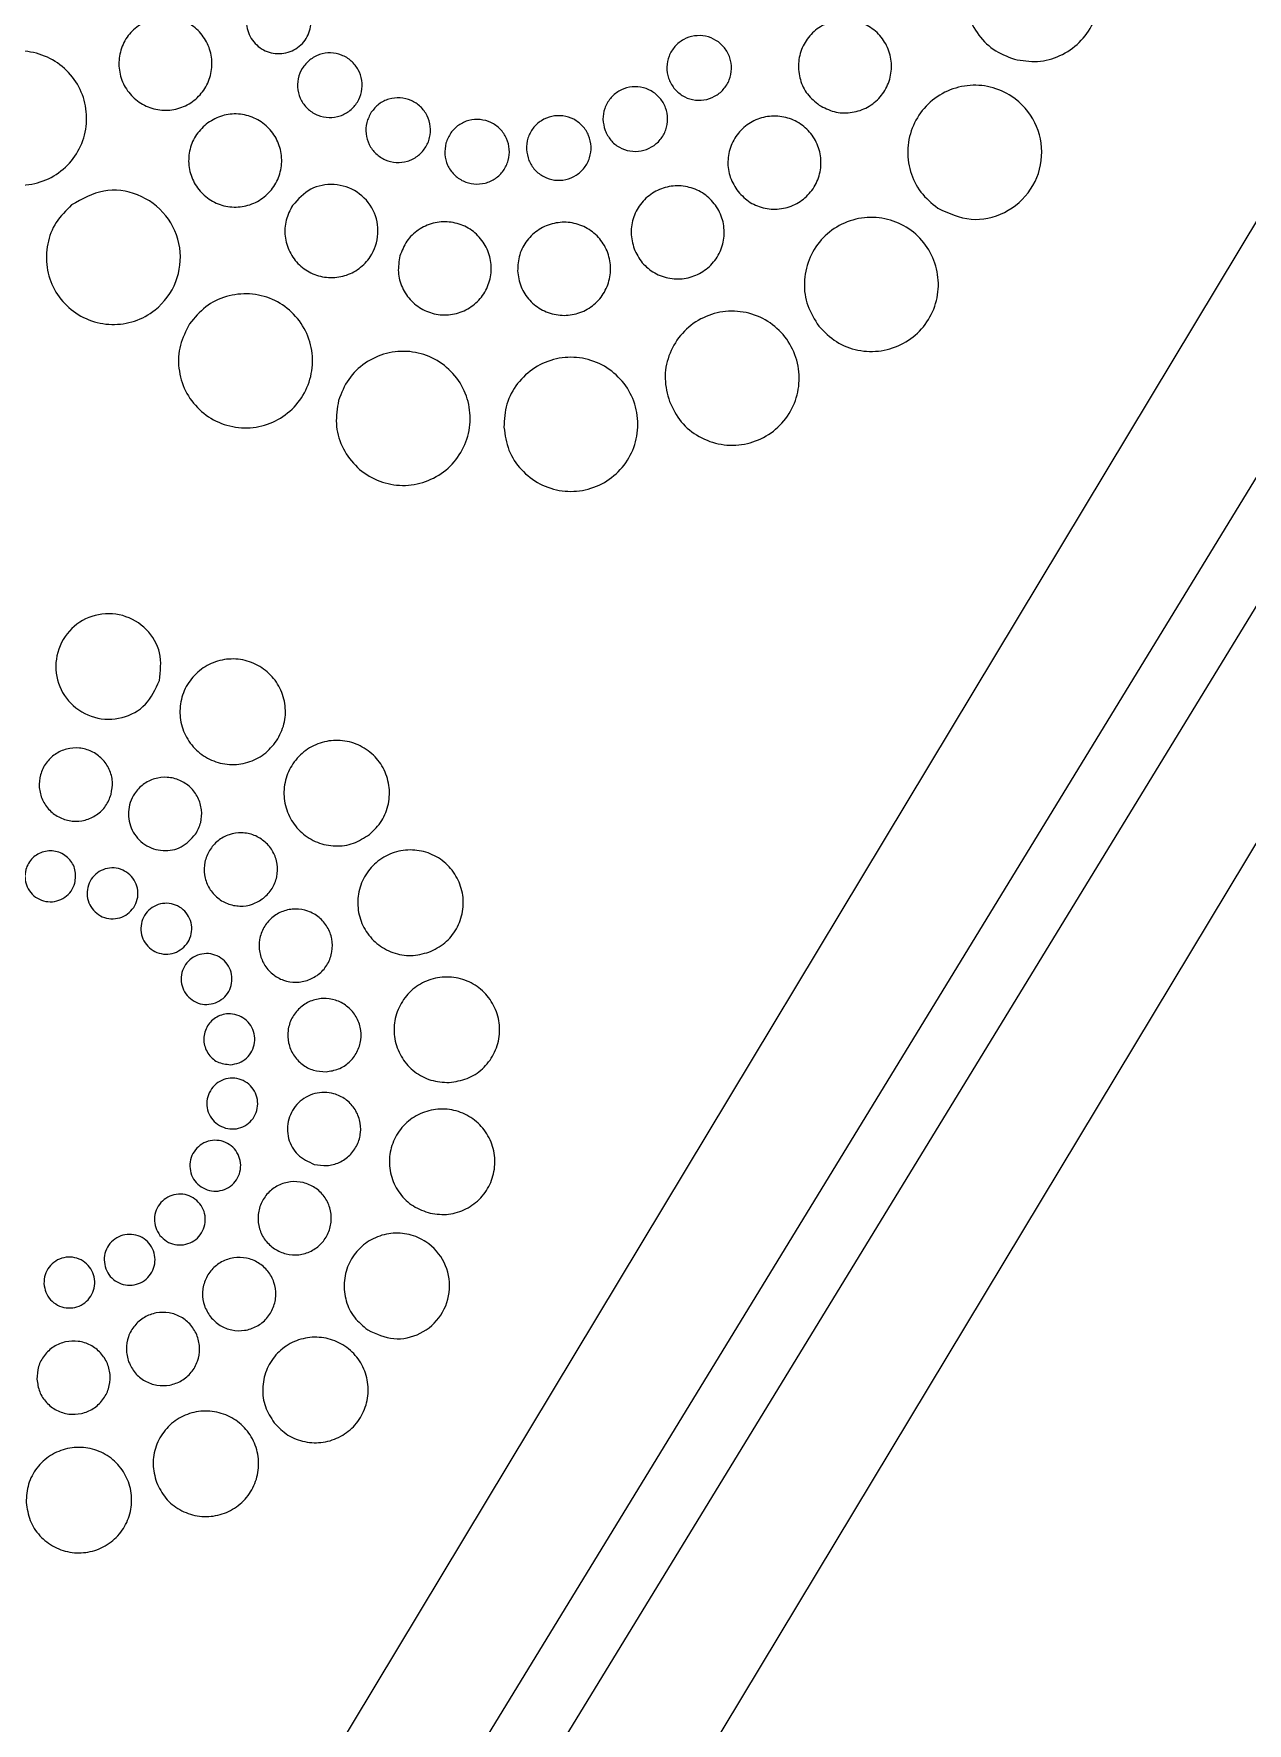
# Model space of a CAD drawing. Extents: x -494 to 784, y 11 to 1214.
# Drawn here: x 267.4 to 451.2, y 526.7 to 782.6 of the extents above; entities that cross this region are included whole.
import ezdxf

# ---------------------------------------------------------------- set-up
doc = ezdxf.new("R2010")
doc.units = 0
doc.layers.add('Layer_1', color=7, linetype='CONTINUOUS')

msp = doc.modelspace()

# ---------------------------------------------------------------- linework, layer by layer
at = {"layer": 'Layer_1', "color": 3}
for p, q in [((783.591218, 1209.841141), (315.452559, 432.331802)), ((7.729113, 15.183946), (475.867821, 792.693271))]:
    msp.add_line(p, q, dxfattribs=at)
at = {"layer": 'Layer_1', "color": 7}
for p, q in [((309.441664, 461.62117), (736.161772, 1159.948449)), ((309.220521, 778.64571), (309.220521, 778.64571)), ((415.955197, 778.755707), (415.955197, 778.755707)), ((364.381434, 774.38134), (364.381434, 774.38134)), ((318.538727, 770.709509), (318.538727, 770.709509)), ((386.407064, 771.792286), (386.407064, 771.792286)), ((293.542184, 768.925416), (293.542184, 768.925416)), ((353.954227, 767.971607), (353.954227, 767.971607)), ((329.853255, 766.041235), (329.853255, 766.041235)), ((342.056599, 765.097827), (342.056599, 765.097827)), ((481.878715, 763.403903), (55.158562, 65.076636)), ((374.101735, 758.702993), (374.101735, 758.702993)), ((273.161645, 756.675334), (273.161645, 756.675334)), ((306.631478, 756.620088), (306.631478, 756.620088)), ((404.355517, 756.194724), (404.355517, 756.194724)), ((358.353908, 750.056872), (358.353908, 750.056872)), ((322.882652, 748.961834), (322.882652, 748.961834)), ((340.704987, 746.700317), (340.704987, 746.700317)), ((291.033918, 738.671638), (291.033918, 738.671638)), ((386.351815, 738.322457), (386.351815, 738.322457)), ((313.594865, 727.071921), (313.594865, 727.071921)), ((363.706492, 726.888356), (363.706492, 726.888356)), ((338.636131, 723.011697), (338.636131, 723.011697)), ((286.454212, 684.650354), (286.454212, 684.650354)), ((304.215137, 675.518593), (304.215137, 675.518593)), ((279.142487, 667.417725), (279.142487, 667.417725)), ((291.936095, 661.388833), (291.936095, 661.388833)), ((318.284916, 661.345355), (318.284916, 661.345355)), ((273.654943, 653.972119), (273.654943, 653.972119)), ((282.562218, 650.29706), (282.562218, 650.29706)), ((302.24052, 651.701587), (302.24052, 651.701587)), ((289.897889, 644.049372), (289.897889, 644.049372)), ((327.286311, 643.518008), (327.286311, 643.518008)), ((309.047097, 639.304232), (309.047097, 639.304232)), ((294.943876, 635.840621), (294.943876, 635.840621)), ((297.206261, 626.47432), (297.206261, 626.47432)), ((311.68952, 625.410275), (311.68952, 625.410275)), ((330.338188, 623.781588), (330.338188, 623.781588)), ((296.463574, 616.867364), (296.463574, 616.867364)), ((309.909172, 611.379821), (309.909172, 611.379821)), ((292.788513, 607.960088), (292.788513, 607.960088)), ((327.141797, 604.068098), (327.141797, 604.068098)), ((286.540814, 600.624416), (286.540814, 600.624416)), ((303.880294, 598.586207), (303.880294, 598.586207)), ((278.332089, 595.578412), (278.332089, 595.578412)), ((268.965787, 593.316054), (268.965787, 593.316054)), ((294.193034, 588.281778), (294.193034, 588.281778)), ((318.010052, 586.307166), (318.010052, 586.307166)), ((281.795698, 581.475197), (281.795698, 581.475197)), ((267.901743, 578.832779), (267.901743, 578.832779)), ((303.8368, 572.237383), (303.8368, 572.237383)), ((286.009472, 563.23599), (286.009472, 563.23599))]:
    msp.add_line(p, q, dxfattribs=at)
for points, knots in [([(415.955197, 778.755707), (414.844145, 779.189617), (412.637942, 780.051227), (410.136548, 782.683435), (408.636572, 785.937822), (408.358442, 789.529856), (409.318782, 792.993295), (411.405706, 795.924627), (414.372461, 797.960137), (417.853376, 798.860542), (421.435088, 798.518778), (424.681367, 796.967282), (427.201565, 794.402892), (428.69648, 791.130253), (428.975877, 787.54279), (428.015537, 784.079351), (425.927346, 781.143448), (422.965652, 779.12619), (419.465933, 778.157966), (417.131052, 778.555505), (415.955197, 778.755707)], [0, 0, 0, 0, 3.541724, 7.032761, 10.574486, 14.11621, 17.607247, 21.148972, 24.690696, 28.181733, 31.723457, 35.265182, 38.756219, 42.297943, 45.839668, 49.330704, 52.872429, 56.414153, 59.90519, 63.446915, 63.446915, 63.446915, 63.446915]), ([(302.810813, 789.072917), (303.666098, 789.249114), (305.3513, 789.596281), (307.78685, 788.426651), (309.326686, 786.288705), (309.576744, 783.639977), (308.478679, 781.232798), (306.321218, 779.685116), (303.677612, 779.437523), (301.269548, 780.533646), (299.720365, 782.696589), (299.479655, 785.32032), (300.550233, 787.801006), (302.049763, 788.644713), (302.810813, 789.072917)], [0, 0, 0, 0, 2.559138, 5.042373, 7.601512, 10.16065, 12.643885, 15.203024, 17.762162, 20.245397, 22.804535, 25.363674, 27.846909, 30.406047, 30.406047, 30.406047, 30.406047]), ([(284.896071, 784.673233), (285.697394, 784.882969), (287.288573, 785.299439), (289.768326, 784.841648), (291.939428, 783.625544), (293.561898, 781.721004), (294.436083, 779.383188), (294.460136, 776.884466), (293.624225, 774.529898), (292.036118, 772.60318), (289.884347, 771.333191), (287.427235, 770.879769), (284.9646, 771.291783), (282.788891, 772.520207), (281.167575, 774.421661), (280.293389, 776.759477), (280.268182, 779.261285), (281.108701, 781.603532), (282.67969, 783.576028), (284.153736, 784.305745), (284.896071, 784.673233)], [0, 0, 0, 0, 2.459531, 4.883862, 7.343393, 9.802924, 12.227256, 14.686787, 17.146318, 19.570649, 22.03018, 24.489711, 26.914042, 29.373573, 31.833104, 34.257436, 36.716967, 39.176498, 41.600829, 44.06036, 44.06036, 44.06036, 44.06036]), ([(386.407064, 771.792286), (385.766378, 772.31729), (384.494175, 773.359786), (383.406974, 775.635031), (383.114681, 778.106297), (383.701822, 780.538363), (385.079322, 782.619728), (387.086692, 784.1079), (389.482914, 784.815613), (391.975127, 784.663304), (394.26735, 783.668966), (396.07843, 781.947635), (397.192605, 779.713146), (397.477638, 777.230911), (396.892315, 774.801592), (395.514815, 772.720227), (393.505626, 771.229309), (391.116664, 770.532564), (388.597478, 770.644117), (387.140702, 771.407728), (386.407064, 771.792286)], [0, 0, 0, 0, 2.459531, 4.883862, 7.343393, 9.802924, 12.227256, 14.686787, 17.146318, 19.570649, 22.03018, 24.489711, 26.914042, 29.373573, 31.833104, 34.257436, 36.716967, 39.176498, 41.600829, 44.06036, 44.06036, 44.06036, 44.06036]), ([(364.381434, 774.38134), (364.070953, 774.865571), (363.454433, 775.827102), (363.224641, 777.563109), (363.561917, 779.257996), (364.471607, 780.738271), (365.828035, 781.817316), (367.47317, 782.369416), (369.20764, 782.322612), (370.820953, 781.687201), (372.121485, 780.538585), (372.948234, 779.013073), (373.204587, 777.298195), (372.860163, 775.597621), (371.952263, 774.11877), (370.595835, 773.039725), (368.94891, 772.486201), (367.221588, 772.538692), (365.581714, 773.152973), (364.783445, 773.969922), (364.381434, 774.38134)], [0, 0, 0, 0, 1.708008, 3.391571, 5.099579, 6.807587, 8.49115, 10.199158, 11.907166, 13.590729, 15.298737, 17.006745, 18.690308, 20.398316, 22.106324, 23.789887, 25.497895, 27.205903, 28.889466, 30.597474, 30.597474, 30.597474, 30.597474]), ([(261.727543, 779.320645), (262.881449, 779.622665), (265.172747, 780.222382), (268.74359, 779.563163), (271.869977, 777.811973), (274.206333, 775.069436), (275.46516, 771.702981), (275.499797, 768.104821), (274.296084, 764.714244), (272.00921, 761.939771), (268.91066, 760.110986), (265.372419, 759.458058), (261.826225, 760.051358), (258.693204, 761.820289), (256.358509, 764.558383), (255.099682, 767.924837), (255.063384, 771.527441), (256.273731, 774.900276), (258.535955, 777.74067), (260.658581, 778.791462), (261.727543, 779.320645)], [0, 0, 0, 0, 3.541724, 7.032761, 10.574486, 14.11621, 17.607247, 21.148972, 24.690696, 28.181733, 31.723457, 35.265182, 38.756219, 42.297943, 45.839668, 49.330704, 52.872429, 56.414153, 59.90519, 63.446915, 63.446915, 63.446915, 63.446915]), ([(309.220521, 778.64571), (309.704752, 778.956191), (310.666283, 779.572711), (312.40229, 779.802502), (314.097178, 779.465227), (315.577453, 778.555537), (316.656497, 777.199108), (317.208597, 775.553974), (317.161793, 773.819503), (316.526383, 772.206191), (315.377767, 770.905659), (313.852254, 770.07891), (312.137376, 769.822557), (310.436802, 770.166981), (308.957952, 771.074881), (307.878907, 772.431309), (307.325383, 774.078234), (307.377873, 775.805556), (307.992155, 777.445429), (308.809103, 778.243698), (309.220521, 778.64571)], [0, 0, 0, 0, 1.708008, 3.391571, 5.099579, 6.807587, 8.49115, 10.199158, 11.907166, 13.590729, 15.298737, 17.006745, 18.690308, 20.398316, 22.106324, 23.789887, 25.497895, 27.205903, 28.889466, 30.597474, 30.597474, 30.597474, 30.597474]), ([(318.538727, 770.709509), (318.903314, 771.15443), (319.62727, 772.037905), (321.207301, 772.792905), (322.923458, 772.995886), (324.612393, 772.58815), (326.057785, 771.631553), (327.091238, 770.237545), (327.582705, 768.573502), (327.476935, 766.842798), (326.786423, 765.250977), (325.591054, 763.993282), (324.039325, 763.21955), (322.315551, 763.02161), (320.628524, 763.428085), (319.183131, 764.384682), (318.147771, 765.779952), (317.663921, 767.438953), (317.741388, 769.188389), (318.271674, 770.200039), (318.538727, 770.709509)], [0, 0, 0, 0, 1.708008, 3.391571, 5.099579, 6.807587, 8.49115, 10.199158, 11.907166, 13.590729, 15.298737, 17.006745, 18.690308, 20.398316, 22.106324, 23.789887, 25.497895, 27.205903, 28.889466, 30.597474, 30.597474, 30.597474, 30.597474]), ([(353.954227, 767.971607), (353.808578, 768.528082), (353.519362, 769.633067), (353.837273, 771.355118), (354.68179, 772.862828), (356.004387, 773.989543), (357.62787, 774.596616), (359.363094, 774.61332), (360.99821, 774.032826), (362.336209, 772.929973), (363.218146, 771.435688), (363.533023, 769.72936), (363.246902, 768.019197), (362.393829, 766.508288), (361.073375, 765.382374), (359.449892, 764.7753), (357.712525, 764.757796), (356.085964, 765.341489), (354.716176, 766.432454), (354.209428, 767.456097), (353.954227, 767.971607)], [0, 0, 0, 0, 1.708008, 3.391571, 5.099579, 6.807587, 8.49115, 10.199158, 11.907166, 13.590729, 15.298737, 17.006745, 18.690308, 20.398316, 22.106324, 23.789887, 25.497895, 27.205903, 28.889466, 30.597474, 30.597474, 30.597474, 30.597474]), ([(404.355517, 756.194724), (403.432929, 756.950731), (401.600956, 758.451926), (400.035387, 761.728278), (399.614484, 765.286904), (400.459972, 768.789069), (402.443555, 771.786271), (405.33423, 773.9291), (408.784562, 774.948721), (412.374187, 774.727498), (416.22221, 773.065026), (419.4664, 769.392178), (420.558462, 764.017225), (418.819279, 758.781883), (414.710847, 755.180241), (409.244528, 753.952668), (406.00146, 755.43991), (404.355517, 756.194724)], [0, 0, 0, 0, 3.541725, 7.032762, 10.574487, 14.116211, 17.607249, 21.148973, 24.690698, 28.181735, 31.72346, 37.030089, 42.179325, 47.485954, 52.792583, 57.941819, 63.248448, 63.248448, 63.248448, 63.248448]), ([(293.542184, 768.925416), (294.239476, 769.372509), (295.624081, 770.260297), (298.123931, 770.591198), (300.564568, 770.105521), (302.696164, 768.795567), (304.249988, 766.84231), (305.045012, 764.473317), (304.977614, 761.975679), (304.062623, 759.65251), (302.408616, 757.779744), (300.211878, 756.589225), (297.742454, 756.220077), (295.293628, 756.716047), (293.164083, 758.023423), (291.610259, 759.97668), (290.813184, 762.348251), (290.888771, 764.835595), (291.773336, 767.197012), (292.949741, 768.34652), (293.542184, 768.925416)], [0, 0, 0, 0, 2.459531, 4.883862, 7.343393, 9.802924, 12.227256, 14.686787, 17.146318, 19.570649, 22.03018, 24.489711, 26.914042, 29.373573, 31.833104, 34.257436, 36.716967, 39.176498, 41.600829, 44.06036, 44.06036, 44.06036, 44.06036]), ([(342.056599, 765.097827), (342.090038, 765.672074), (342.156437, 766.81235), (342.990931, 768.351878), (344.260022, 769.524825), (345.866061, 770.18769), (347.597681, 770.263367), (349.253139, 769.743039), (350.628844, 768.685678), (351.560557, 767.223339), (351.937569, 765.529655), (351.70975, 763.809539), (350.909164, 762.271493), (349.630947, 761.098147), (348.027194, 760.435382), (346.295573, 760.359705), (344.63783, 760.879933), (343.27125, 761.937693), (342.305631, 763.39855), (342.140007, 764.528686), (342.056599, 765.097827)], [0, 0, 0, 0, 1.708008, 3.391571, 5.099579, 6.807587, 8.49115, 10.199158, 11.907166, 13.590729, 15.298737, 17.006745, 18.690308, 20.398316, 22.106324, 23.789887, 25.497895, 27.205903, 28.889466, 30.597474, 30.597474, 30.597474, 30.597474]), ([(374.101735, 758.702993), (373.654642, 759.400285), (372.766854, 760.78489), (372.435953, 763.28474), (372.92163, 765.725377), (374.231584, 767.856973), (376.184841, 769.410798), (378.553834, 770.205821), (381.051472, 770.138424), (383.374641, 769.223433), (385.247407, 767.569425), (386.437926, 765.372688), (386.807074, 762.903264), (386.311104, 760.454437), (385.003728, 758.324893), (383.050471, 756.771068), (380.678899, 755.973994), (378.191556, 756.04958), (375.830139, 756.934145), (374.680631, 758.110551), (374.101735, 758.702993)], [0, 0, 0, 0, 2.459531, 4.883862, 7.343393, 9.802924, 12.227256, 14.686787, 17.146318, 19.570649, 22.03018, 24.489711, 26.914042, 29.373573, 31.833104, 34.257436, 36.716967, 39.176498, 41.600829, 44.06036, 44.06036, 44.06036, 44.06036]), ([(329.853255, 766.041235), (330.062509, 766.577043), (330.478023, 767.640992), (331.747414, 768.847297), (333.316852, 769.570665), (335.049122, 769.704794), (336.719376, 769.241667), (338.13302, 768.235241), (339.114651, 766.804514), (339.548875, 765.125832), (339.384058, 763.39854), (338.635844, 761.833012), (337.399159, 760.617638), (335.820918, 759.896711), (334.090853, 759.761971), (332.420599, 760.225098), (331.00475, 761.232135), (330.031921, 762.660421), (329.564992, 764.348171), (329.756707, 765.474175), (329.853255, 766.041235)], [0, 0, 0, 0, 1.708008, 3.391571, 5.099579, 6.807587, 8.49115, 10.199158, 11.907166, 13.590729, 15.298737, 17.006745, 18.690308, 20.398316, 22.106324, 23.789887, 25.497895, 27.205903, 28.889466, 30.597474, 30.597474, 30.597474, 30.597474]), ([(273.161645, 756.675334), (274.735463, 757.570862), (277.836421, 759.335357), (283.388991, 758.589342), (287.795963, 755.35985), (289.985244, 750.296193), (289.366253, 744.846463), (286.45485, 740.904597), (282.766531, 738.912764), (279.209892, 738.379229), (275.683763, 739.093957), (272.617171, 740.976435), (270.379676, 743.789163), (269.231885, 747.204215), (269.340731, 750.785993), (270.614504, 754.186432), (272.308528, 755.841723), (273.161645, 756.675334)], [0, 0, 0, 0, 5.306629, 10.455864, 15.762493, 21.069121, 26.218357, 31.524986, 35.06671, 38.557747, 42.099471, 45.641196, 49.132233, 52.673957, 56.215682, 59.706718, 63.248443, 63.248443, 63.248443, 63.248443]), ([(306.631478, 756.620088), (307.47874, 757.549278), (309.148133, 759.3801), (312.975453, 760.078945), (316.579097, 758.891722), (319.111656, 756.017209), (319.872326, 752.28507), (318.795378, 749.056868), (316.786844, 746.949855), (314.552334, 745.834241), (312.070104, 745.549597), (309.640784, 746.134815), (307.55942, 747.512342), (306.068501, 749.521524), (305.371757, 751.910488), (305.48331, 754.429674), (306.246921, 755.88645), (306.631478, 756.620088)], [0, 0, 0, 0, 3.685159, 7.261017, 10.946176, 14.631335, 18.207193, 21.892352, 24.351883, 26.776215, 29.235746, 31.695277, 34.119608, 36.579139, 39.03867, 41.463001, 43.922532, 43.922532, 43.922532, 43.922532]), ([(358.353908, 750.056872), (358.144172, 750.858196), (357.727702, 752.449375), (358.185494, 754.929128), (359.401598, 757.100229), (361.306137, 758.722699), (363.643953, 759.596885), (366.142676, 759.620938), (368.497243, 758.785026), (370.423961, 757.19692), (371.693951, 755.045149), (372.147372, 752.588036), (371.735359, 750.125401), (370.506934, 747.949693), (368.60548, 746.328377), (366.267664, 745.454191), (363.765856, 745.428984), (361.423609, 746.269503), (359.451114, 747.840492), (358.721397, 749.314538), (358.353908, 750.056872)], [0, 0, 0, 0, 2.459531, 4.883862, 7.343393, 9.802924, 12.227256, 14.686787, 17.146318, 19.570649, 22.03018, 24.489711, 26.914042, 29.373573, 31.833104, 34.257436, 36.716967, 39.176498, 41.600829, 44.06036, 44.06036, 44.06036, 44.06036]), ([(386.351815, 738.322457), (385.708001, 739.326557), (384.429586, 741.320388), (383.95309, 744.920172), (384.652464, 748.43469), (386.538798, 751.504187), (389.351487, 753.741694), (392.762838, 754.886528), (396.359436, 754.789476), (399.7048, 753.471889), (402.401582, 751.090118), (404.11593, 747.926816), (404.647502, 744.370846), (403.933305, 740.844536), (402.050684, 737.777992), (399.237995, 735.540485), (395.822932, 734.392698), (392.241157, 734.501542), (388.840717, 735.775316), (387.185426, 737.46934), (386.351815, 738.322457)], [0, 0, 0, 0, 3.541724, 7.032761, 10.574486, 14.11621, 17.607247, 21.148972, 24.690696, 28.181733, 31.723457, 35.265182, 38.756219, 42.297943, 45.839668, 49.330704, 52.872429, 56.414153, 59.90519, 63.446915, 63.446915, 63.446915, 63.446915]), ([(322.882652, 748.961834), (323.183978, 749.733398), (323.782319, 751.265484), (325.610241, 753.002563), (327.870232, 754.044213), (330.364701, 754.237359), (332.769867, 753.570456), (334.805514, 752.121203), (336.219062, 750.060956), (336.844344, 747.643655), (336.607008, 745.156354), (335.52958, 742.901994), (333.748753, 741.151856), (331.476087, 740.11372), (328.984793, 739.919695), (326.579627, 740.586597), (324.540805, 742.036731), (323.139932, 744.093463), (322.467554, 746.523823), (322.743623, 748.145268), (322.882652, 748.961834)], [0, 0, 0, 0, 2.459531, 4.883862, 7.343393, 9.802924, 12.227256, 14.686787, 17.146318, 19.570649, 22.03018, 24.489711, 26.914042, 29.373573, 31.833104, 34.257436, 36.716967, 39.176498, 41.600829, 44.06036, 44.06036, 44.06036, 44.06036]), ([(340.704987, 746.700317), (340.753139, 747.527233), (340.848754, 749.169231), (342.050425, 751.38615), (343.877916, 753.075194), (346.190611, 754.029719), (348.684145, 754.138694), (351.068004, 753.389422), (353.04902, 751.866822), (354.390685, 749.761054), (354.933583, 747.32215), (354.605524, 744.845182), (353.452679, 742.630396), (351.612047, 740.940778), (349.302643, 739.986397), (346.80911, 739.877422), (344.421959, 740.62655), (342.454085, 742.149725), (341.063592, 744.253359), (340.825095, 745.880755), (340.704987, 746.700317)], [0, 0, 0, 0, 2.459531, 4.883862, 7.343393, 9.802924, 12.227256, 14.686787, 17.146318, 19.570649, 22.03018, 24.489711, 26.914042, 29.373573, 31.833104, 34.257436, 36.716967, 39.176498, 41.600829, 44.06036, 44.06036, 44.06036, 44.06036]), ([(291.033918, 738.671638), (291.789925, 739.594226), (293.291119, 741.426198), (296.567472, 742.991768), (300.126096, 743.412669), (303.628271, 742.567186), (306.625436, 740.583587), (308.768403, 737.692973), (309.787511, 734.242414), (309.568185, 730.653626), (308.136338, 727.352826), (305.657622, 724.74487), (302.439958, 723.140459), (298.865539, 722.730011), (295.36732, 723.572876), (292.370155, 725.556475), (290.223231, 728.449708), (289.219919, 731.889813), (289.380556, 735.517442), (290.480156, 737.615199), (291.033918, 738.671638)], [0, 0, 0, 0, 3.541725, 7.032762, 10.574487, 14.116211, 17.607249, 21.148973, 24.690698, 28.181735, 31.72346, 35.265185, 38.756222, 42.297947, 45.839672, 49.330709, 52.872433, 56.414158, 59.905195, 63.44692, 63.44692, 63.44692, 63.44692]), ([(363.706492, 726.888356), (363.404472, 728.042262), (362.804755, 730.333559), (363.463975, 733.904403), (365.215165, 737.030789), (367.957701, 739.367146), (371.324156, 740.625973), (374.922316, 740.660609), (378.312893, 739.456897), (381.087367, 737.170023), (382.916152, 734.071473), (383.569079, 730.533231), (382.975779, 726.987037), (381.206848, 723.854017), (378.468755, 721.519322), (375.1023, 720.260495), (371.499697, 720.224197), (368.126861, 721.434543), (365.286468, 723.696768), (364.235675, 725.819393), (363.706492, 726.888356)], [0, 0, 0, 0, 3.541724, 7.032761, 10.574486, 14.11621, 17.607247, 21.148972, 24.690696, 28.181733, 31.723457, 35.265182, 38.756219, 42.297943, 45.839668, 49.330704, 52.872429, 56.414153, 59.90519, 63.446915, 63.446915, 63.446915, 63.446915]), ([(313.594865, 727.071921), (314.028775, 728.182973), (314.890385, 730.389177), (317.522594, 732.89057), (320.77698, 734.390547), (324.369015, 734.668676), (327.832454, 733.708336), (330.763785, 731.621412), (332.799295, 728.654657), (333.699701, 725.173743), (333.357937, 721.59203), (331.80644, 718.345752), (329.24205, 715.825553), (325.969411, 714.330638), (322.381948, 714.051241), (318.918509, 715.011581), (315.982606, 717.099773), (313.965349, 720.061467), (312.997124, 723.561186), (313.394663, 725.896067), (313.594865, 727.071921)], [0, 0, 0, 0, 3.541724, 7.032761, 10.574486, 14.11621, 17.607247, 21.148972, 24.690696, 28.181733, 31.723457, 35.265182, 38.756219, 42.297943, 45.839668, 49.330704, 52.872429, 56.414153, 59.90519, 63.446915, 63.446915, 63.446915, 63.446915]), ([(338.636131, 723.011697), (338.70547, 724.202456), (338.843155, 726.566933), (340.573561, 729.759297), (343.205148, 732.19152), (346.53543, 733.566037), (350.126118, 733.722961), (353.558875, 732.644009), (356.411538, 730.451465), (358.343537, 727.419159), (359.12531, 723.907136), (358.652904, 720.340303), (356.992808, 717.151011), (354.342298, 714.717962), (351.016755, 713.343652), (347.426068, 713.186728), (343.988571, 714.265472), (341.154831, 716.458844), (339.152522, 719.488077), (338.809086, 721.831527), (338.636131, 723.011697)], [0, 0, 0, 0, 3.541725, 7.032762, 10.574487, 14.116211, 17.607249, 21.148973, 24.690698, 28.181735, 31.72346, 35.265185, 38.756222, 42.297947, 45.839672, 49.330709, 52.872433, 56.414158, 59.905195, 63.44692, 63.44692, 63.44692, 63.44692]), ([(286.454212, 684.650354), (285.86625, 683.351752), (284.707764, 680.793065), (280.826139, 678.698813), (276.525149, 678.716606), (272.787152, 680.927858), (270.661701, 684.687748), (270.687857, 689.022038), (272.897448, 692.750906), (276.655622, 694.879388), (280.998593, 694.849955), (284.694609, 692.650344), (286.943511, 688.856223), (286.61894, 686.066309), (286.454212, 684.650354)], [0, 0, 0, 0, 4.177596, 8.231285, 12.408881, 16.586477, 20.640167, 24.817762, 28.995358, 33.049048, 37.226644, 41.404239, 45.457929, 49.635525, 49.635525, 49.635525, 49.635525]), ([(304.215137, 675.518593), (303.619978, 674.792294), (302.438176, 673.35009), (299.858897, 672.11761), (297.057402, 671.786259), (294.300346, 672.451858), (291.940855, 674.013429), (290.253823, 676.289039), (289.45154, 679.005461), (289.624202, 681.830701), (290.75141, 684.429227), (292.702758, 686.482317), (295.235835, 687.745375), (298.049764, 688.068496), (300.803706, 687.404958), (303.163198, 685.843387), (304.853343, 683.565716), (305.643192, 680.857524), (305.516732, 678.001706), (304.651082, 676.350265), (304.215137, 675.518593)], [0, 0, 0, 0, 2.788191, 5.536479, 8.32467, 11.112861, 13.861149, 16.64934, 19.437531, 22.185819, 24.97401, 27.762201, 30.510489, 33.29868, 36.086871, 38.835159, 41.62335, 44.411541, 47.159829, 49.94802, 49.94802, 49.94802, 49.94802]), ([(318.284916, 661.345355), (317.494447, 660.838518), (315.924821, 659.832097), (313.090924, 659.456979), (310.324151, 660.007555), (307.907717, 661.492554), (306.146259, 663.706819), (305.244999, 666.392374), (305.321402, 669.223764), (306.358661, 671.857371), (308.233688, 673.980389), (310.723969, 675.329994), (313.523375, 675.74847), (316.299431, 675.186225), (318.71354, 673.704149), (320.474998, 671.489884), (321.378583, 668.801406), (321.292897, 665.981686), (320.29013, 663.30472), (318.956525, 662.001607), (318.284916, 661.345355)], [0, 0, 0, 0, 2.788191, 5.536478, 8.324669, 11.11286, 13.861148, 16.649338, 19.437529, 22.185817, 24.974008, 27.762199, 30.510486, 33.298677, 36.086868, 38.835155, 41.623346, 44.411537, 47.159825, 49.948015, 49.948015, 49.948015, 49.948015]), ([(279.142487, 667.417725), (278.905271, 666.810318), (278.434233, 665.604197), (276.995217, 664.236697), (275.216059, 663.416667), (273.252311, 663.264615), (271.358866, 663.789628), (269.756321, 664.93054), (268.643517, 666.55245), (268.15127, 668.45545), (268.338111, 670.413555), (269.186306, 672.188279), (270.588246, 673.56606), (272.377382, 674.383323), (274.338631, 674.536068), (276.232077, 674.011055), (277.837121, 672.86945), (278.939946, 671.250306), (279.469269, 669.337027), (279.251937, 668.060559), (279.142487, 667.417725)], [0, 0, 0, 0, 1.936244, 3.844777, 5.781021, 7.717264, 9.625798, 11.562041, 13.498285, 15.406818, 17.343062, 19.279306, 21.187839, 23.124083, 25.060326, 26.968859, 28.905103, 30.841347, 32.74988, 34.686124, 34.686124, 34.686124, 34.686124]), ([(291.936095, 661.388833), (291.269096, 660.657336), (289.954881, 659.216038), (286.941858, 658.665879), (284.104921, 659.600509), (282.111187, 661.863444), (281.512356, 664.801538), (282.360174, 667.34291), (283.941375, 669.001637), (285.700473, 669.879895), (287.654586, 670.103978), (289.567046, 669.64327), (291.205582, 668.558824), (292.379294, 666.977114), (292.9278, 665.096423), (292.839981, 663.113217), (292.238835, 661.966383), (291.936095, 661.388833)], [0, 0, 0, 0, 2.901108, 5.716171, 8.617279, 11.518387, 14.33345, 17.234558, 19.170802, 21.079335, 23.015579, 24.951822, 26.860356, 28.796599, 30.732843, 32.641376, 34.57762, 34.57762, 34.57762, 34.57762]), ([(302.24052, 651.701587), (301.691583, 651.349616), (300.601565, 650.650713), (298.633581, 650.390215), (296.712211, 650.772559), (295.034131, 651.803809), (293.810896, 653.341493), (293.185021, 655.206461), (293.238079, 657.172704), (293.958398, 659.001599), (295.2605, 660.475917), (296.989862, 661.413143), (298.933894, 661.703751), (300.861711, 661.313303), (302.538176, 660.284083), (303.76141, 658.746399), (304.3889, 656.879401), (304.329395, 654.921261), (303.63303, 653.062257), (302.706915, 652.157317), (302.24052, 651.701587)], [0, 0, 0, 0, 1.936244, 3.844777, 5.781021, 7.717264, 9.625798, 11.562041, 13.498285, 15.406818, 17.343062, 19.279306, 21.187839, 23.124083, 25.060326, 26.968859, 28.905103, 30.841347, 32.74988, 34.686124, 34.686124, 34.686124, 34.686124]), ([(273.654943, 653.972119), (273.490209, 653.550309), (273.163099, 652.712725), (272.163783, 651.763072), (270.928256, 651.193607), (269.564545, 651.088018), (268.249641, 651.4526), (267.136805, 652.244938), (266.363866, 653.371123), (266.022614, 654.693175), (266.171437, 656.277611), (267.116983, 657.879876), (268.929588, 658.904764), (271.023941, 658.891001), (272.806372, 657.830116), (273.890908, 656.000419), (273.734383, 654.65497), (273.654943, 653.972119)], [0, 0, 0, 0, 1.344614, 2.669984, 4.014598, 5.359212, 6.684582, 8.029196, 9.37381, 10.69918, 12.043794, 14.058452, 16.013357, 18.028016, 20.042674, 21.997579, 24.012237, 24.012237, 24.012237, 24.012237]), ([(327.286311, 643.518008), (326.377909, 643.280245), (324.574105, 642.808124), (321.762991, 643.327088), (319.301771, 644.705697), (317.462495, 646.864735), (316.471495, 649.514946), (316.444228, 652.347565), (317.39184, 655.016767), (319.192161, 657.200946), (321.631467, 658.64064), (324.416916, 659.154652), (327.208625, 658.687582), (329.675067, 657.295006), (331.513035, 655.139467), (332.504035, 652.489255), (332.53261, 649.653138), (331.579776, 646.997904), (329.79886, 644.761829), (328.127842, 643.934602), (327.286311, 643.518008)], [0, 0, 0, 0, 2.788191, 5.536478, 8.324669, 11.11286, 13.861148, 16.649338, 19.437529, 22.185817, 24.974008, 27.762199, 30.510486, 33.298677, 36.086868, 38.835155, 41.623346, 44.411537, 47.159825, 49.948015, 49.948015, 49.948015, 49.948015]), ([(282.562218, 650.29706), (282.275201, 649.9468), (281.705273, 649.251293), (280.461408, 648.656926), (279.110378, 648.497131), (277.78078, 648.818118), (276.642908, 649.57119), (275.829331, 650.66861), (275.442428, 651.978613), (275.525695, 653.341094), (276.069294, 654.594241), (277.010338, 655.58435), (278.231922, 656.193464), (279.588948, 656.34929), (280.917045, 656.029297), (282.054917, 655.276224), (282.869995, 654.17781), (283.250902, 652.871776), (283.189917, 651.494549), (282.772454, 650.698137), (282.562218, 650.29706)], [0, 0, 0, 0, 1.344614, 2.669984, 4.014598, 5.359212, 6.684582, 8.029196, 9.37381, 10.69918, 12.043794, 13.388408, 14.713778, 16.058392, 17.403005, 18.728376, 20.07299, 21.417603, 22.742974, 24.087588, 24.087588, 24.087588, 24.087588]), ([(289.897889, 644.049372), (289.516683, 643.804948), (288.759726, 643.319599), (287.39307, 643.138697), (286.058785, 643.404214), (284.893452, 644.12036), (284.043984, 645.188196), (283.609348, 646.483313), (283.646194, 647.84876), (284.146415, 649.118825), (285.050653, 650.142657), (286.251599, 650.793509), (287.601621, 650.99532), (288.940383, 650.724175), (290.104595, 650.009439), (290.954063, 648.941603), (291.38982, 647.645076), (291.348497, 646.285258), (290.86491, 644.994282), (290.221774, 644.365852), (289.897889, 644.049372)], [0, 0, 0, 0, 1.344614, 2.669984, 4.014598, 5.359212, 6.684582, 8.029196, 9.37381, 10.69918, 12.043794, 13.388408, 14.713778, 16.058392, 17.403005, 18.728376, 20.07299, 21.417603, 22.742974, 24.087588, 24.087588, 24.087588, 24.087588]), ([(309.047097, 639.304232), (308.416262, 639.13912), (307.163621, 638.811257), (305.211458, 639.17165), (303.502277, 640.129017), (302.225002, 641.628348), (301.536808, 643.468773), (301.517872, 645.43587), (302.175936, 647.289482), (303.426159, 648.806273), (305.120122, 649.806061), (307.054461, 650.163014), (308.993148, 649.838659), (310.705956, 648.871593), (311.982322, 647.374691), (312.670517, 645.534266), (312.690361, 643.56474), (312.02867, 641.720827), (310.791923, 640.167998), (309.631493, 639.593534), (309.047097, 639.304232)], [0, 0, 0, 0, 1.936244, 3.844777, 5.781021, 7.717264, 9.625798, 11.562041, 13.498285, 15.406818, 17.343062, 19.279306, 21.187839, 23.124083, 25.060326, 26.968859, 28.905103, 30.841347, 32.74988, 34.686124, 34.686124, 34.686124, 34.686124]), ([(294.943876, 635.840621), (294.505796, 635.72596), (293.635906, 635.498277), (292.280237, 635.74855), (291.093307, 636.413388), (290.20631, 637.454591), (289.728397, 638.732664), (289.715247, 640.098703), (290.172236, 641.385934), (291.040447, 642.439261), (292.21681, 643.133558), (293.560101, 643.381442), (294.906412, 643.156196), (296.095861, 642.484622), (296.982227, 641.445106), (297.46014, 640.167034), (297.47392, 638.799307), (297.014413, 637.518812), (296.155561, 636.440458), (295.349707, 636.041525), (294.943876, 635.840621)], [0, 0, 0, 0, 1.344614, 2.669984, 4.014598, 5.359212, 6.684582, 8.029196, 9.37381, 10.69918, 12.043794, 13.388408, 14.713778, 16.058392, 17.403005, 18.728376, 20.07299, 21.417603, 22.742974, 24.087588, 24.087588, 24.087588, 24.087588]), ([(330.338188, 623.781588), (329.400773, 623.836174), (327.53936, 623.944565), (325.0262, 625.306812), (323.111454, 627.378506), (322.029378, 630.00024), (321.905841, 632.826977), (322.755236, 635.529384), (324.481297, 637.775118), (326.868453, 639.296066), (329.633261, 639.91151), (332.441219, 639.539613), (334.95196, 638.232718), (336.867357, 636.146127), (337.94927, 633.528124), (338.072807, 630.701387), (337.223575, 627.995248), (335.496863, 625.764412), (333.112126, 624.188112), (331.267266, 623.917745), (330.338188, 623.781588)], [0, 0, 0, 0, 2.788191, 5.536479, 8.32467, 11.112861, 13.861149, 16.64934, 19.437531, 22.185819, 24.97401, 27.762201, 30.510489, 33.29868, 36.086871, 38.835159, 41.62335, 44.411541, 47.159829, 49.94802, 49.94802, 49.94802, 49.94802]), ([(311.68952, 625.410275), (311.038538, 625.448182), (309.74589, 625.523454), (308.00064, 626.469459), (306.670956, 627.908135), (305.919514, 629.728784), (305.833725, 631.691795), (306.423582, 633.568467), (307.622236, 635.128004), (309.279983, 636.184218), (311.199988, 636.61161), (313.149959, 636.353348), (314.893529, 635.445782), (316.223666, 633.996761), (316.974994, 632.178703), (317.060784, 630.215691), (316.471039, 628.336428), (315.271934, 626.787237), (313.615867, 625.692584), (312.334714, 625.504829), (311.68952, 625.410275)], [0, 0, 0, 0, 1.936244, 3.844777, 5.781021, 7.717264, 9.625798, 11.562041, 13.498285, 15.406818, 17.343062, 19.279306, 21.187839, 23.124083, 25.060326, 26.968859, 28.905103, 30.841347, 32.74988, 34.686124, 34.686124, 34.686124, 34.686124]), ([(297.206261, 626.47432), (296.523035, 626.550466), (295.176847, 626.7005), (293.637889, 628.168702), (293.004988, 630.144044), (293.462533, 632.187853), (294.868772, 633.72357), (296.642625, 634.2846), (298.219948, 634.07332), (299.431404, 633.443519), (300.354936, 632.437132), (300.876739, 631.174624), (300.936303, 629.811413), (300.526761, 628.506372), (299.694048, 627.430543), (298.544002, 626.670368), (297.654312, 626.539983), (297.206261, 626.47432)], [0, 0, 0, 0, 2.014659, 3.969563, 5.984222, 7.998881, 9.953785, 11.968444, 13.313058, 14.638428, 15.983042, 17.327656, 18.653026, 19.99764, 21.342254, 22.667624, 24.012238, 24.012238, 24.012238, 24.012238]), ([(296.463574, 616.867364), (296.041763, 617.032097), (295.204179, 617.359207), (294.254526, 618.358524), (293.685061, 619.59405), (293.57947, 620.957764), (293.944062, 622.272657), (294.736362, 623.385535), (295.862689, 624.158315), (297.184216, 624.500154), (298.544011, 624.370403), (299.776459, 623.781378), (300.733251, 622.807809), (301.300795, 621.565353), (301.406868, 620.203375), (301.042275, 618.888482), (300.249494, 617.773868), (299.125089, 617.008017), (297.796422, 616.640432), (296.909986, 616.791357), (296.463574, 616.867364)], [0, 0, 0, 0, 1.344614, 2.669984, 4.014598, 5.359212, 6.684582, 8.029196, 9.37381, 10.69918, 12.043794, 13.388408, 14.713778, 16.058392, 17.403005, 18.728376, 20.07299, 21.417603, 22.742974, 24.087588, 24.087588, 24.087588, 24.087588]), ([(309.909172, 611.379821), (309.007363, 611.78813), (307.230493, 612.592637), (305.776185, 615.288184), (305.788409, 618.275088), (307.32449, 620.870527), (309.933734, 622.347969), (312.612714, 622.326974), (314.678875, 621.335738), (316.057738, 619.934133), (316.874708, 618.144907), (317.027532, 616.183682), (316.502498, 614.29023), (315.360899, 612.685188), (313.741754, 611.582362), (311.828474, 611.053039), (310.552006, 611.270371), (309.909172, 611.379821)], [0, 0, 0, 0, 2.901108, 5.716171, 8.617279, 11.518387, 14.33345, 17.234558, 19.170802, 21.079335, 23.015579, 24.951822, 26.860356, 28.796599, 30.732843, 32.641376, 34.57762, 34.57762, 34.57762, 34.57762]), ([(327.141797, 604.068098), (326.267131, 604.409689), (324.530317, 605.087984), (322.561117, 607.160167), (321.380275, 609.722153), (321.16132, 612.54995), (321.917339, 615.276512), (323.560251, 617.584176), (325.895802, 619.186613), (328.636121, 619.895449), (331.455792, 619.626399), (334.011396, 618.404997), (335.995399, 616.386204), (337.172258, 613.809848), (337.392211, 610.98565), (336.636192, 608.259088), (334.992282, 605.947825), (332.660715, 604.359757), (329.905592, 603.597531), (328.067478, 603.91049), (327.141797, 604.068098)], [0, 0, 0, 0, 2.788191, 5.536478, 8.324669, 11.11286, 13.861148, 16.649338, 19.437529, 22.185817, 24.974008, 27.762199, 30.510486, 33.298677, 36.086868, 38.835155, 41.623346, 44.411537, 47.159825, 49.948015, 49.948015, 49.948015, 49.948015]), ([(292.788513, 607.960088), (292.438253, 608.247106), (291.742746, 608.817033), (291.148379, 610.060899), (290.988584, 611.411928), (291.309571, 612.741527), (292.062643, 613.879399), (293.160063, 614.692975), (294.470066, 615.079879), (295.832547, 614.996612), (297.085694, 614.453012), (298.075803, 613.511969), (298.684917, 612.290385), (298.840743, 610.933358), (298.52075, 609.605262), (297.767677, 608.46739), (296.669263, 607.652311), (295.363229, 607.271404), (293.986002, 607.33239), (293.18959, 607.749853), (292.788513, 607.960088)], [0, 0, 0, 0, 1.344614, 2.669984, 4.014598, 5.359212, 6.684582, 8.029196, 9.37381, 10.69918, 12.043794, 13.388408, 14.713778, 16.058392, 17.403005, 18.728376, 20.07299, 21.417603, 22.742974, 24.087588, 24.087588, 24.087588, 24.087588]), ([(286.540814, 600.624416), (286.29639, 601.005623), (285.811041, 601.762579), (285.630139, 603.129236), (285.895656, 604.46352), (286.611801, 605.628853), (287.679638, 606.478322), (288.974755, 606.912957), (290.340201, 606.876111), (291.610267, 606.37589), (292.634099, 605.471652), (293.28495, 604.270706), (293.486762, 602.920684), (293.215617, 601.581923), (292.500881, 600.417711), (291.433045, 599.568242), (290.136518, 599.132486), (288.776699, 599.173808), (287.485724, 599.657396), (286.857293, 600.300531), (286.540814, 600.624416)], [0, 0, 0, 0, 1.344614, 2.669984, 4.014598, 5.359212, 6.684582, 8.029196, 9.37381, 10.69918, 12.043794, 13.388408, 14.713778, 16.058392, 17.403005, 18.728376, 20.07299, 21.417603, 22.742974, 24.087588, 24.087588, 24.087588, 24.087588]), ([(303.880294, 598.586207), (303.375919, 598.999512), (302.374389, 599.820207), (301.5185, 601.611374), (301.288395, 603.556856), (301.750616, 605.471478), (302.83504, 607.110014), (304.415325, 608.281563), (306.301729, 608.838705), (308.263702, 608.7188), (310.068233, 607.936017), (311.49399, 606.580914), (312.371114, 604.821833), (312.595504, 602.867715), (312.134714, 600.955256), (311.050289, 599.31672), (309.468573, 598.143008), (307.587884, 597.594502), (305.604677, 597.682321), (304.457843, 598.283467), (303.880294, 598.586207)], [0, 0, 0, 0, 1.936244, 3.844777, 5.781021, 7.717264, 9.625798, 11.562041, 13.498285, 15.406818, 17.343062, 19.279306, 21.187839, 23.124083, 25.060326, 26.968859, 28.905103, 30.841347, 32.74988, 34.686124, 34.686124, 34.686124, 34.686124]), ([(278.332089, 595.578412), (278.217427, 596.016491), (277.989745, 596.886381), (278.240017, 598.24205), (278.904856, 599.428981), (279.946058, 600.315978), (281.224131, 600.793891), (282.59017, 600.80704), (283.877401, 600.350052), (284.930729, 599.481841), (285.625026, 598.305478), (285.872909, 596.962187), (285.647664, 595.615876), (284.97609, 594.426427), (283.936574, 593.540061), (282.658501, 593.062148), (281.290775, 593.048367), (280.01028, 593.507875), (278.931926, 594.366727), (278.532993, 595.172581), (278.332089, 595.578412)], [0, 0, 0, 0, 1.344614, 2.669984, 4.014598, 5.359212, 6.684582, 8.029196, 9.37381, 10.69918, 12.043794, 13.388408, 14.713778, 16.058392, 17.403005, 18.728376, 20.07299, 21.417603, 22.742974, 24.087588, 24.087588, 24.087588, 24.087588]), ([(318.010052, 586.307166), (317.283753, 586.902326), (315.841549, 588.084128), (314.609069, 590.663406), (314.277717, 593.464903), (314.943319, 596.221951), (316.504877, 598.581471), (318.780535, 600.268395), (321.496779, 601.071082), (324.322679, 600.896926), (327.352001, 599.58816), (329.905959, 596.696744), (330.765676, 592.46536), (329.39652, 588.343884), (326.162194, 585.508523), (321.858883, 584.542127), (319.305806, 585.712945), (318.010052, 586.307166)], [0, 0, 0, 0, 2.788191, 5.536479, 8.32467, 11.112861, 13.861149, 16.64934, 19.437531, 22.185819, 24.97401, 29.151606, 33.205296, 37.382892, 41.560488, 45.614178, 49.791774, 49.791774, 49.791774, 49.791774]), ([(268.965787, 593.316054), (268.992112, 593.768125), (269.044384, 594.665797), (269.701332, 595.877776), (270.700412, 596.801168), (271.964752, 597.323003), (273.327954, 597.382579), (274.631199, 596.972956), (275.714211, 596.140557), (276.447693, 594.989344), (276.744493, 593.656007), (276.565144, 592.301861), (275.93489, 591.091048), (274.928625, 590.167342), (273.666085, 589.645586), (272.302882, 589.58601), (270.997838, 589.995555), (269.922011, 590.828267), (269.161835, 591.978314), (269.03145, 592.868003), (268.965787, 593.316054)], [0, 0, 0, 0, 1.344614, 2.669984, 4.014598, 5.359212, 6.684582, 8.029196, 9.37381, 10.69918, 12.043794, 13.388408, 14.713778, 16.058392, 17.403005, 18.728376, 20.07299, 21.417603, 22.742974, 24.087588, 24.087588, 24.087588, 24.087588]), ([(294.193034, 588.281778), (293.841063, 588.830715), (293.14216, 589.920733), (292.881662, 591.888717), (293.264006, 593.810087), (294.295256, 595.488167), (295.83294, 596.711402), (297.697909, 597.337277), (299.664152, 597.284218), (301.493046, 596.5639), (302.967364, 595.261798), (303.90459, 593.532436), (304.195198, 591.588404), (303.80475, 589.660587), (302.77553, 587.984122), (301.237846, 586.760888), (299.370847, 586.133398), (297.412708, 586.192903), (295.553704, 586.889268), (294.648764, 587.815383), (294.193034, 588.281778)], [0, 0, 0, 0, 1.936244, 3.844777, 5.781021, 7.717264, 9.625798, 11.562041, 13.498285, 15.406818, 17.343062, 19.279306, 21.187839, 23.124083, 25.060326, 26.968859, 28.905103, 30.841347, 32.74988, 34.686124, 34.686124, 34.686124, 34.686124]), ([(281.795698, 581.475197), (281.630585, 582.106032), (281.302723, 583.358674), (281.663115, 585.310836), (282.620482, 587.020017), (284.119814, 588.297292), (285.960238, 588.985487), (287.927335, 589.004422), (289.780948, 588.346358), (291.297739, 587.096135), (292.297527, 585.402173), (292.654479, 583.467833), (292.330125, 581.529146), (291.363059, 579.816339), (289.866156, 578.539972), (288.025732, 577.851778), (286.056206, 577.831934), (284.212293, 578.493624), (282.659463, 579.730371), (282.085, 580.890801), (281.795698, 581.475197)], [0, 0, 0, 0, 1.936244, 3.844777, 5.781021, 7.717264, 9.625798, 11.562041, 13.498285, 15.406818, 17.343062, 19.279306, 21.187839, 23.124083, 25.060326, 26.968859, 28.905103, 30.841347, 32.74988, 34.686124, 34.686124, 34.686124, 34.686124]), ([(267.901743, 578.832779), (267.93965, 579.483761), (268.014922, 580.776409), (268.960927, 582.521659), (270.399603, 583.851344), (272.220252, 584.602785), (274.183263, 584.688575), (276.059935, 584.098717), (277.619472, 582.900064), (278.675686, 581.242317), (279.103078, 579.322311), (278.844816, 577.372341), (277.93725, 575.62877), (276.488228, 574.298634), (274.67017, 573.547305), (272.707159, 573.461516), (270.827896, 574.05126), (269.278704, 575.250366), (268.184052, 576.906433), (267.996297, 578.187586), (267.901743, 578.832779)], [0, 0, 0, 0, 1.936244, 3.844777, 5.781021, 7.717264, 9.625798, 11.562041, 13.498285, 15.406818, 17.343062, 19.279306, 21.187839, 23.124083, 25.060326, 26.968859, 28.905103, 30.841347, 32.74988, 34.686124, 34.686124, 34.686124, 34.686124]), ([(303.8368, 572.237383), (303.329963, 573.027853), (302.323542, 574.597478), (301.948425, 577.431376), (302.499, 580.198148), (303.984, 582.614583), (306.198264, 584.37604), (308.88382, 585.277301), (311.715209, 585.200897), (314.348817, 584.163638), (316.471835, 582.288611), (317.82144, 579.79833), (318.239915, 576.998924), (317.67767, 574.222868), (316.195594, 571.808759), (313.981329, 570.047301), (311.292851, 569.143716), (308.473131, 569.229403), (305.796165, 570.232169), (304.493052, 571.565775), (303.8368, 572.237383)], [0, 0, 0, 0, 2.788191, 5.536478, 8.324669, 11.11286, 13.861148, 16.649338, 19.437529, 22.185817, 24.974008, 27.762199, 30.510486, 33.298677, 36.086868, 38.835155, 41.623346, 44.411537, 47.159825, 49.948015, 49.948015, 49.948015, 49.948015]), ([(286.009472, 563.23599), (285.771709, 564.144392), (285.299588, 565.948196), (285.818552, 568.75931), (287.197161, 571.22053), (289.356198, 573.059806), (292.006409, 574.050806), (294.839029, 574.078073), (297.50823, 573.130461), (299.69241, 571.33014), (301.132104, 568.890834), (301.646115, 566.105386), (301.179046, 563.313676), (299.78647, 560.847234), (297.630931, 559.009266), (294.980719, 558.018266), (292.144602, 557.989691), (289.489368, 558.942525), (287.253293, 560.723441), (286.426066, 562.394459), (286.009472, 563.23599)], [0, 0, 0, 0, 2.788191, 5.536478, 8.324669, 11.11286, 13.861148, 16.649338, 19.437529, 22.185817, 24.974008, 27.762199, 30.510486, 33.298677, 36.086868, 38.835155, 41.623346, 44.411537, 47.159825, 49.948015, 49.948015, 49.948015, 49.948015]), ([(266.273054, 560.184125), (266.327641, 561.12154), (266.436032, 562.982953), (267.798279, 565.496113), (269.869973, 567.410859), (272.491707, 568.492935), (275.318444, 568.616472), (278.020851, 567.767077), (280.266585, 566.041016), (281.787533, 563.65386), (282.402977, 560.889052), (282.03108, 558.081094), (280.724184, 555.570353), (278.637594, 553.654956), (276.01959, 552.573043), (273.192853, 552.449506), (270.486715, 553.298738), (268.255879, 555.02545), (266.679579, 557.410187), (266.409212, 559.255047), (266.273054, 560.184125)], [0, 0, 0, 0, 2.788191, 5.536479, 8.32467, 11.112861, 13.861149, 16.64934, 19.437531, 22.185819, 24.97401, 27.762201, 30.510489, 33.29868, 36.086871, 38.835159, 41.62335, 44.411541, 47.159829, 49.94802, 49.94802, 49.94802, 49.94802])]:
    msp.add_open_spline(points, degree=3, knots=knots, dxfattribs=at)

doc.saveas('drawing.dxf')
